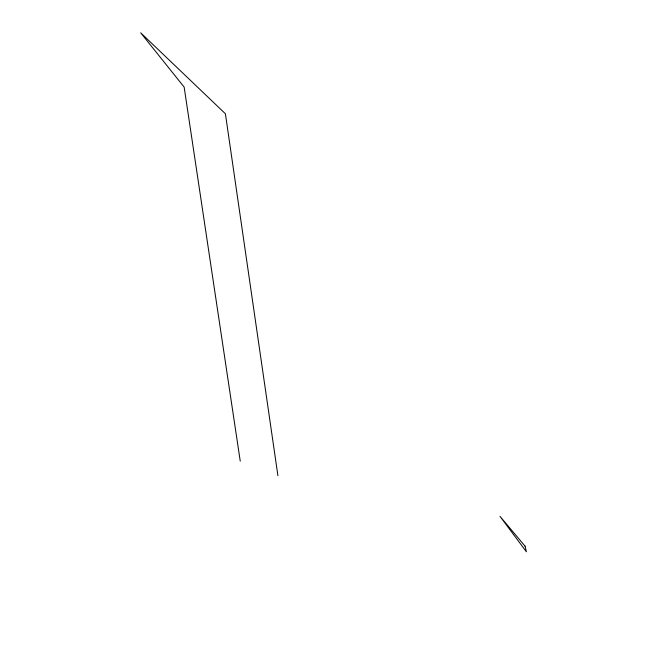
<?xml version="1.0" encoding="UTF-8"?>
<svg xmlns="http://www.w3.org/2000/svg" width="656" height="656" viewBox="0 0 656 656"><rect width="100%" height="100%" fill="white"/><g stroke="black" fill="none" stroke-linecap="round" stroke-linejoin="round"><path stroke-width="0.98" d="M240.244 461.16L184.147 87.084L140.679 32.8L225.402 113.759L277.914 475.715M525.071 546.177L500.003 516.362L526.399 551.794L525.071 546.177"/></g></svg>
